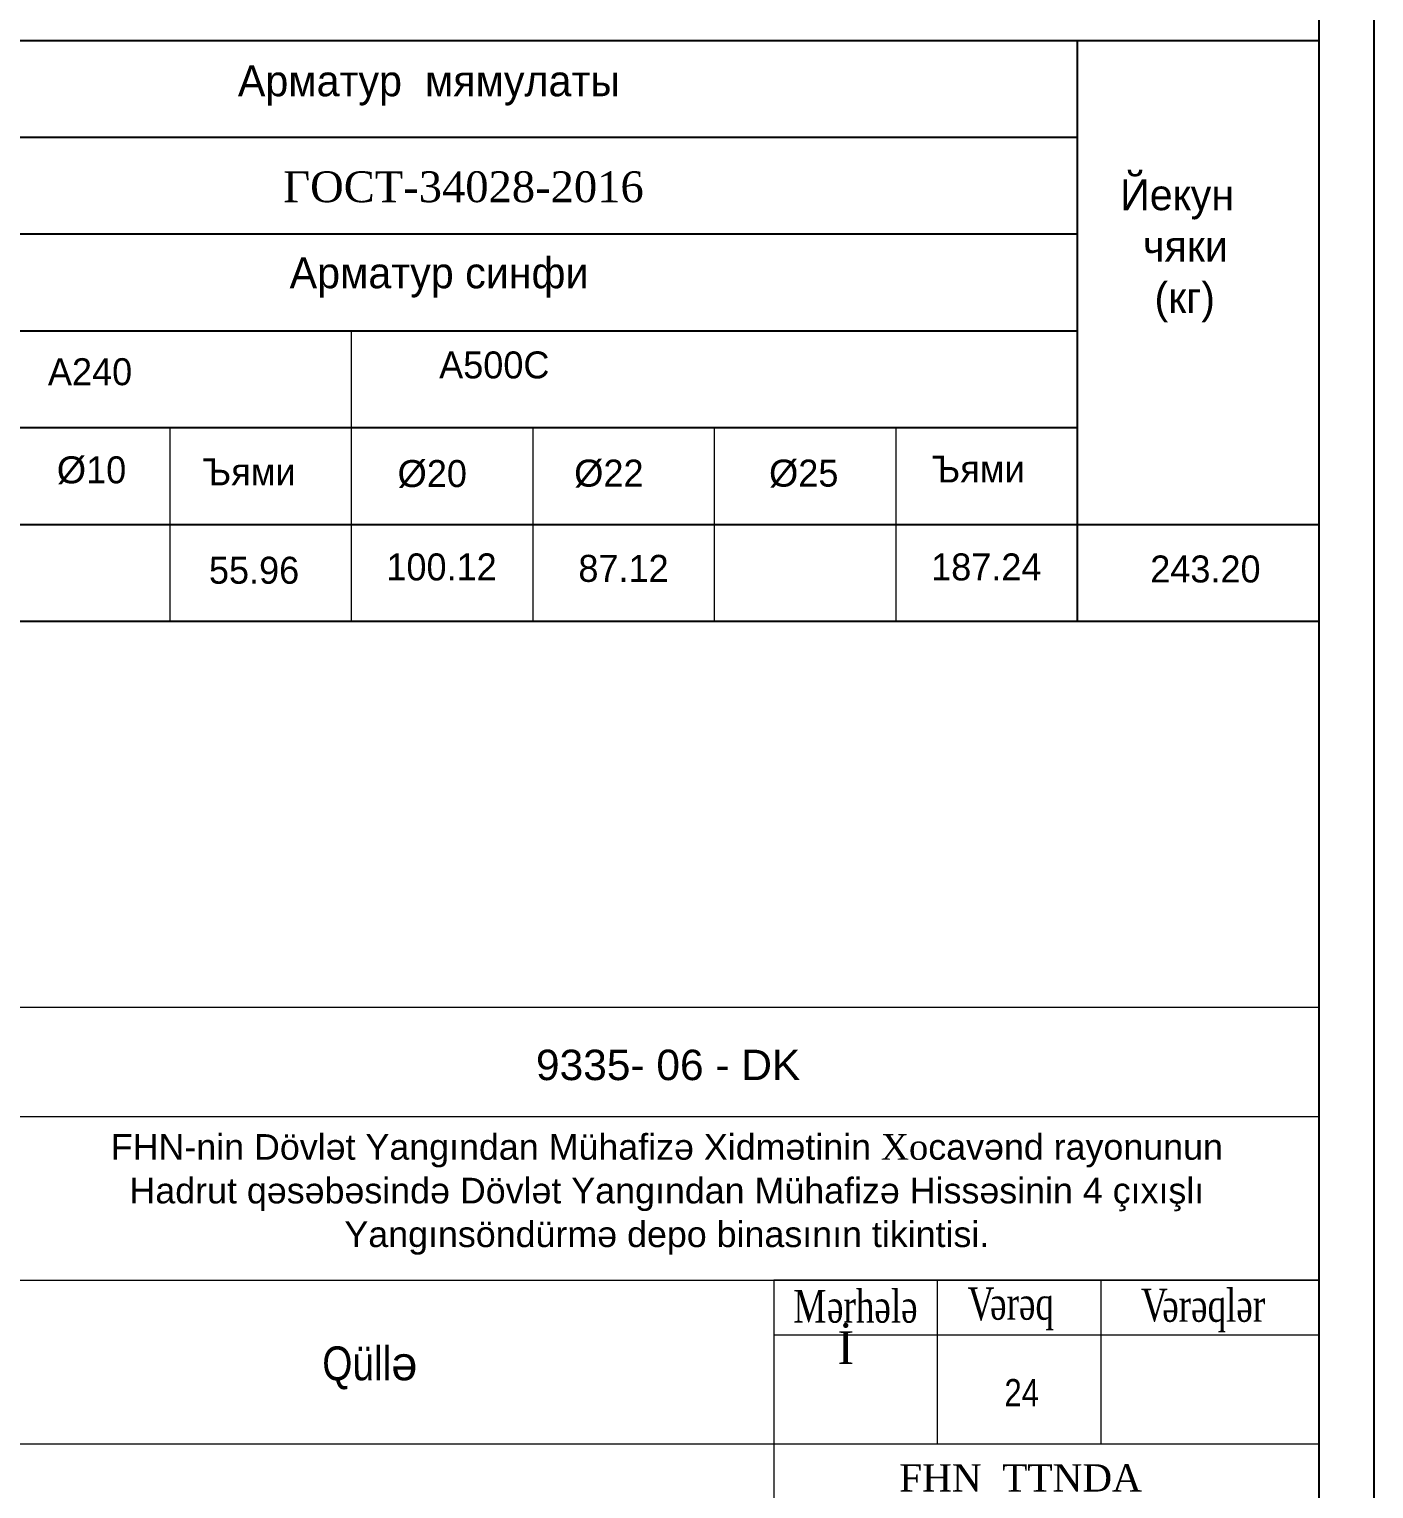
# Model space of a CAD drawing. Header units: millimetres. Extents: x -149347 to 251215, y -2929184 to -2541447.
# Drawn here: x 94401 to 106266, y -2672971 to -2660094 of the extents above; entities that cross this region are included whole.
import ezdxf

# ---------------------------------------------------------------- set-up
doc = ezdxf.new("R2010")
doc.units = ezdxf.units.MM
for name, color, linetype, lineweight in [('A-Wall', 7, 'Continuous', 30), ('APS_MADEIRA', 35, 'Continuous', 15), ('Text blocks_Ном._пера__1', 7, 'Continuous', 15), ('перегородка', 130, 'Continuous', 20)]:
    doc.layers.add(name, color=color, linetype=linetype, lineweight=lineweight)
doc.styles.add('400', font='times.ttf', dxfattribs={"width": 0.75, "height": 300})
doc.styles.add('A3_Times_AzLat', font='A3TI(LA).TTF')
doc.styles.add('Arial', font='arial.ttf')
doc.styles.add('style6', font='ARIALN.TTF', dxfattribs={"height": 300})
doc.styles.add('Times New  Roman', font='times.ttf')
doc.styles.add('Times New Roman', font='times.ttf')

# ---------------------------------------------------------------- blocks, each defined once
blk = doc.blocks.new('mekteb')
at = {"color": 0, "lineweight": 25}
blk.add_line((139843, -1821466), (139843, -1849866), dxfattribs=at)
at = {"color": 0, "lineweight": 25, "ltscale": 15}
blk.add_line((139343, -1849366), (139343, -1821966), dxfattribs=at)
at = {"linetype": 'Continuous', "lineweight": 15}
for p, q in [((120843, -1844866), (139343, -1844866)), ((120843, -1846366), (139343, -1846366)), ((135843, -1847866), (135843, -1846366)), ((137343, -1847866), (137343, -1846366)), ((134343, -1846866), (139343, -1846866)), ((120843, -1847866), (139343, -1847866))]:
    blk.add_line(p, q, dxfattribs=at)
for points in [[(120843, -1849366), (139343, -1849366), (139343, -1843866), (120843, -1843866)], [(134343, -1849366), (139343, -1849366), (139343, -1846366), (134343, -1846366)]]:
    blk.add_lwpolyline(points, close=True, dxfattribs=at)
at = {"lineweight": 25, "ltscale": 15, "style": '400', "width": 0.75}
for s, p in [(' M', (134437, -1846755)), ('ərhələ', (134831, -1846755)), ('V', (136119, -1846732)), ('   V', (137454, -1846743)), ('ərəqlər', (137904, -1846747)), ('ərəq', (136326, -1846728))]:
    blk.add_text(s, height=300, dxfattribs=at).set_placement(p)
at = {"lineweight": 25, "ltscale": 15, "insert": (134926, -1846834), "char_height": 707.62, "width": 10102.13, "attachment_point": 1, "style": 'Times New Roman'}
blk.add_mtext('{\\fTimes New Roman|b0|i0|c238|p18;\\H0.42397x;İ\\fTimes New Roman|b0|i0|c186|p18;\\H2.3586x;      }', dxfattribs=at)
at = {"lineweight": 25, "insert": (130203, -1846973), "char_height": 310, "width": 5486.13, "attachment_point": 1, "style": 'style6'}
blk.add_mtext('{\\C0;Q\\fArial Narrow|b0|i0|c238|p34;üll\\fArial|b0|i0|c0|p34;ə}', dxfattribs=at)
at = {"lineweight": 25, "ltscale": 15, "insert": (135115, -1848053), "char_height": 250, "attachment_point": 1, "style": 'Times New Roman'}
blk.add_mtext('  {\\fTimes New Roman|b0|i0|c238|p18;  FHN  TTNDA}', dxfattribs=at)
at = {"layer": 'Text blocks_Ном._пера__1', "linetype": 'Continuous', "lineweight": 25, "insert": (128266, -1845580), "char_height": 235, "width": 10191.85, "attachment_point": 4, "line_spacing_factor": 1.021551, "style": 'Arial'}
blk.add_mtext('\\pxqc;{\\fArial|b0|i0|c238|p34;\\C256;FHN-nin Dövlət Yangından Mühafizə Xidmətinin \\fTimes New Roman|b0|i0|c204|p18;Xo\\fArial|b0|i0|c238|p34;cavənd rayonunun Hadrut qəsəbəsində Dövlət Yangından Mühafizə Hissəsinin 4 çıxışlı Yangınsöndürmə depo binasının tikintisi.}', dxfattribs=at)
at = {"layer": 'перегородка', "lineweight": 30, "insert": (132162, -1844536), "char_height": 441.245, "width": 6524.89, "attachment_point": 7, "style": 'Arial'}
blk.add_mtext('{\\fArial|b0|i0|c238|p34;\\H0.63158x;\\C7;9335\\fArial|b0|i0|c204|p34;- \\fArial|b0|i0|c238|p34;06\\fArial|b0|i0|c204|p34; - DK}', dxfattribs=at)

msp = doc.modelspace()

# ---------------------------------------------------------------- linework, layer by layer
at = {"ltscale": 3}
for p, q in [((105785.04595, -2660195.92672), (87978.78491, -2660195.92672)), ((103649.47066, -2660195.92672), (103649.47066, -2665320.98821)), ((103649.47066, -2661049.83763), (92463.49302, -2661049.83763)), ((103649.47066, -2661904.06774), (92463.49302, -2661904.06774)), ((103649.47066, -2662758.29786), (92463.49302, -2662758.29786)), ((103649.47066, -2663612.52798), (92463.49302, -2663612.52798)), ((105785.04595, -2664466.75809), (87978.78491, -2664466.75809)), ((105785.04595, -2665320.98821), (87978.78491, -2665320.98821))]:
    msp.add_line(p, q, dxfattribs=at)
at = {"layer": 'APS_MADEIRA', "color": 7, "lineweight": 15, "ltscale": 25}
for p, q in [((97242.74479, -2662758.29786), (97242.74479, -2665320.98821)), ((95641.06332, -2663612.52798), (95641.06332, -2665320.98821)), ((98844.42626, -2663612.52798), (98844.42626, -2665320.98821)), ((100446.10773, -2663612.52798), (100446.10773, -2665320.98821)), ((102047.78919, -2663612.52798), (102047.78919, -2665320.98821)), ((103649.47066, -2663612.52798), (103649.47066, -2665320.98821))]:
    msp.add_line(p, q, dxfattribs=at)

# ---------------------------------------------------------------- block references
at = {"lineweight": 15, "xscale": 0.962501317234829, "yscale": 0.962501317234829, "zscale": 0.962501317234829}
msp.add_blockref('mekteb', (-28332.96186, -894001.11687), dxfattribs=at)

# ---------------------------------------------------------------- texts
at = {"color": 0, "lineweight": 0, "attachment_point": 1}
for s, insert, char_height, width, style in [('Арматур  мямулаты', (96242.84937, -2660414.12605), 272, 8275.466212, 'A3_Times_AzLat'), (' Йекун \\P   чяки\\P    (кг)', (103926.64417, -2661419.45549), 272, 5180.7666075, 'A3_Times_AzLat'), ('ГOCT-34028-2016', (96642.58366, -2661348.46278), 272, 8275.466212, 'Times New  Roman'), ('Арматур синфи', (96699.34529, -2662107.92228), 272, 8275.466212, 'A3_Times_AzLat'), ('     А240', (94124.57807, -2662997.17691), 238, 8275.466212, 'A3_Times_AzLat'), ('     A500C', (97576.7908, -2662937.18961), 238, 8275.466212, 'A3_Times_AzLat'), ('{\\fArial|b0|i0|c204|p32;Ø}10  ', (94645.07122, -2663862.82529), 238, 9423.318476, 'A3_Times_AzLat'), (' Ъями', (95843.40981, -2663880.39153), 238, 8275.466212, 'A3_Times_AzLat'), ('{\\fArial|b0|i0|c204|p34;Ø}20  ', (97651.55695, -2663895.45067), 238, 9423.318476, 'A3_Times_AzLat'), ('{\\fArial|b0|i0|c204|p32;Ø}22 ', (99209.99639, -2663891.81988), 238, 9423.318476, 'A3_Times_AzLat'), ('{\\fArial|b0|i0|c204|p34;Ø}25 ', (100929.3433, -2663891.81988), 238, 9423.318476, 'A3_Times_AzLat'), (' {\\H0.74297x;Ъями}', (102246.24422, -2663855.49113), 320.3362935, 8275.466212, 'A3_Times_AzLat')]:
    msp.add_mtext(s, dxfattribs=dict(at, insert=insert, char_height=char_height, width=width, style=style))
at = {"lineweight": 9, "insert": (100349.18149, -2672002.58203), "char_height": 240, "width": 17644.4094353, "attachment_point": 1, "style": 'style6'}
msp.add_mtext('\\pxi11.072,t28.072;{\\fArial Narrow|b0|i0|c238|p34;24}', dxfattribs=at)
at = {"layer": 'A-Wall', "color": 0, "char_height": 238, "width": 19879.9205725, "attachment_point": 2, "style": 'A3_Times_AzLat'}
for s, insert in [('55.96', (96385.55692, -2664748.37218)), ('100.12', (98039.97668, -2664719.11155)), ('87.12', (99645.75283, -2664732.02977)), ('187.24', (102846.93898, -2664719.11155)), ('243.20', (104780.45798, -2664737.39478))]:
    msp.add_mtext(s, dxfattribs=dict(at, insert=insert))

doc.saveas('drawing.dxf')
